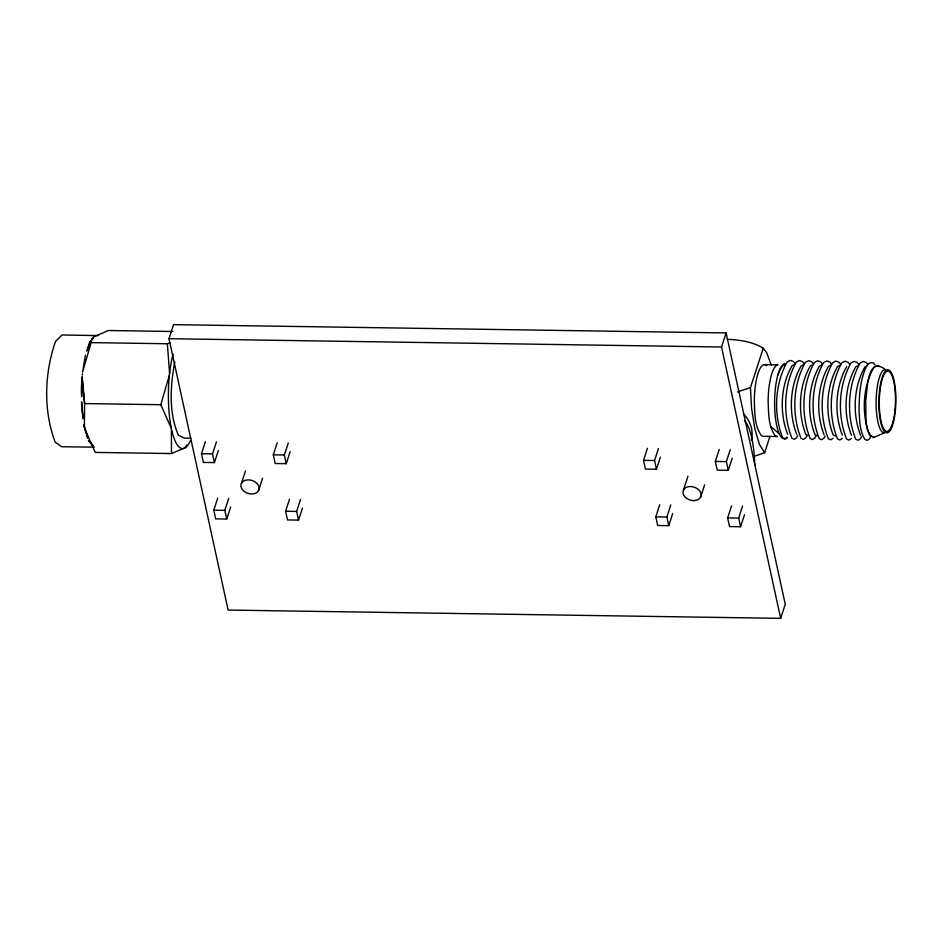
<?xml version="1.0" encoding="UTF-8"?>
<svg xmlns="http://www.w3.org/2000/svg" width="943" height="943" viewBox="0 0 943 943"><rect width="100%" height="100%" fill="white"/><g stroke="black" fill="none" stroke-linecap="round" stroke-linejoin="round"><path stroke-width="1.41" d="M84.363 427.214L83.998 424.574L87.758 438.153L84.363 427.214L84.599 403.557L82.194 376.693L81.994 377.895A55.932 15.017 -89.1 0 0 81.369 391.463L81.628 396.732L82.277 377.436M84.67 428.594L95.243 452.404L171.461 453.548L171.39 428.511A55.896 15.005 -89.1 0 1 169.398 375.184L169.587 373.452A55.896 15.005 -89.1 0 1 173.111 354.014M82.253 375.043L82.371 373.876M751.335 440.133C753.799 430.833 750.38 420.719 743.626 414.071M174.761 361.971C170.353 386.041 168.538 412.174 178.321 435.183L184.109 438.094L191.005 438.2M85.424 355.263L82.56 372.143L91.141 342.615L167.371 343.759L169.87 342.71M171.39 428.511L160.817 404.712L169.398 375.184M89.29 343.535L86.85 351.044L90.646 340.859A55.932 15.017 -89.1 0 0 89.408 343.252L93.003 338.62M168.997 338.702L173.559 324.651L726.11 332.938L785.248 604.298L780.674 618.349L228.123 610.062L168.997 338.702L721.536 347L726.11 332.938M218.328 450.542L214.415 462.589L203.37 462.424L201.472 453.748L205.385 441.689M214.415 462.589L212.529 453.913L216.442 441.854M230.634 506.98L226.721 519.039L215.664 518.862L213.778 510.187L217.692 498.14M226.721 519.039L224.823 510.352L228.736 498.305M241.467 483.287L245.463 470.981M258.559 490.572A9.324 6.778 18 0 0 248.469 479.869A9.324 6.778 18 0 0 242.999 490.336A9.324 6.778 18 0 0 258.559 490.572L262.555 478.266M290.161 451.626L286.248 463.673L275.191 463.508L273.305 454.821L277.218 442.774M286.248 463.673L284.35 454.986L288.275 442.939M302.467 508.065L298.542 520.112L287.497 519.947L285.599 511.259L289.513 499.212M298.542 520.112L296.656 511.424L300.569 499.377M660.371 457.178L656.458 469.225L645.401 469.06L643.515 460.373L647.428 448.326M656.458 469.225L654.56 460.538L658.473 448.491M672.665 513.617L668.752 525.664L657.707 525.499L655.809 516.811L659.723 504.764M668.752 525.664L666.866 516.988L670.779 504.929M683.498 489.912L687.942 476.25M700.59 497.209A9.324 6.778 18 0 0 690.512 486.505A9.324 6.778 18 0 0 685.042 496.973A9.324 6.778 18 0 0 700.59 497.209L704.586 484.902M732.204 458.251L728.279 470.298L717.234 470.133L715.336 461.457L719.25 449.398M728.279 470.298L726.393 461.622L730.306 449.575M754.471 456.271L764.643 452.711L759.492 444.554L754.801 428.582L751.559 408.154L750.451 387.585L763.241 348.226C752.479 341.614 739.56 339.834 727.171 339.291M744.499 514.689L740.585 526.748L729.528 526.583L727.642 517.896L731.556 505.849M740.585 526.748L738.687 518.061L742.601 506.014M764.643 452.711L769.936 436.42M777.786 375.125L780.191 369.35L782.902 365.636L784.812 364.717M171.461 453.548L185.217 447.748L186.891 445.025M797.707 435.69L796.611 437.764L794.23 439.308L791.884 438.165C782.454 414.578 783.739 384.272 796.34 362.053L799.475 360.521L802.587 361.676L804.037 363.55M806.831 435.831L805.723 437.894L803.353 439.45L800.996 438.306C791.566 414.708 792.863 384.402 805.463 362.195L808.587 360.662L811.699 361.806L813.149 363.692M815.943 435.972L814.846 438.035L812.465 439.579L810.12 438.448C800.69 414.849 801.974 384.544 814.575 362.336L817.711 360.792L820.823 361.947L822.272 363.821M825.066 436.102L823.958 438.165L821.589 439.721L819.231 438.578C809.801 414.991 811.098 384.673 823.687 362.466L826.822 360.933L829.934 362.077L831.384 363.963M861.537 436.656L860.429 438.719L858.047 440.263L855.702 439.132C846.272 415.533 847.557 385.227 860.157 363.02L863.293 361.475L866.405 362.631L867.855 364.505M871.202 435.76L869.54 438.849L867.171 440.405L864.814 439.261C859.686 431.21 859.804 421.156 859.073 411.95C859.085 397.18 859.745 381.821 865.721 368.1C866.558 364.304 872.31 359.884 874.904 364.741M91.907 339.197L92.567 338.101A55.932 15.017 -89.1 0 1 93.958 336.734L108.339 330.521L172.828 331.488M846.72 366.603C835.227 386.524 834.025 413.788 842.335 435.088M885.677 369.797C866.511 354.592 867.489 391.899 865.591 401.801C866.817 411.337 863.057 433.532 873.89 437.293M787.488 437.623L785.118 439.167L782.761 438.035C773.331 414.437 774.627 384.131 787.228 361.923L790.364 360.379L793.464 361.534L794.925 363.409M833.07 438.306L830.7 439.851L828.355 438.719C818.925 415.12 820.21 384.815 832.81 362.607L835.946 361.063L839.058 362.218L840.508 364.092M842.193 438.448L839.812 439.992L837.467 438.849C828.037 415.262 829.321 384.956 841.922 362.737L845.058 361.204L848.17 362.36L849.619 364.234M851.305 438.578L848.936 440.133L846.578 438.99C837.148 415.403 838.445 385.086 851.046 362.878L854.181 361.346L857.293 362.489L858.743 364.375M91.589 339.374L92.591 338.808M794.878 364.399L792.026 365.778C780.521 385.699 779.331 412.975 787.629 434.275M803.047 364.988L801.137 365.919C789.645 385.84 788.442 413.105 796.752 434.405M812.159 365.13L810.261 366.049C798.756 385.97 797.554 413.246 805.864 434.546L807.939 435.572M822.237 364.811L819.373 366.19C807.88 386.111 806.678 413.388 814.976 434.688L817.062 435.713M831.349 364.941L828.496 366.32C816.992 386.241 815.789 413.517 824.099 434.817M840.472 365.082L837.608 366.462C826.103 386.382 824.913 413.659 833.211 434.959L835.298 435.984M857.753 365.813L855.843 366.733C844.339 386.654 843.148 413.93 851.446 435.23M866.865 365.955L864.955 366.874C853.462 386.795 852.26 414.071 860.57 435.371M873.242 437.717L884.499 432.754A31.555 8.475 -89.1 0 1 876.118 402.461A31.555 8.475 -89.1 0 1 884.711 369.703M750.451 387.585L737.556 391.946M94.524 447.159L61.66 446.746L55.154 442.161C43.213 410.252 44.415 373.463 55.496 341.46L62.049 334.977L98.249 335.602M764.207 364.623L778.022 364.835A35.858 9.63 -89.1 0 0 768.121 401.518C768.675 412.928 768.156 425.753 774.993 435.513A35.858 9.63 -89.1 0 0 777.48 436.515L763.665 436.303A35.858 9.63 -89.1 0 1 761.178 435.301C754.341 425.541 754.871 412.716 754.306 401.305A35.858 9.63 -89.1 0 1 766.694 365.625M160.817 404.712L84.599 403.557L81.994 377.895M201.472 453.748L212.529 453.913M273.305 454.821L284.35 454.986M643.515 460.373L654.56 460.538M715.336 461.457L726.393 461.622M213.778 510.187L224.823 510.352M285.599 511.259L296.656 511.424M655.809 516.811L666.866 516.988M727.642 517.896L738.687 518.061M871.756 436.526L869.682 435.501C861.383 414.201 862.574 386.925 874.078 367.004L876.931 365.625L879.571 366.462M770.749 426.613L779.366 433.898M763.241 348.226L766.659 352.658L771.233 364.988M93.039 445.473L88.453 440.322L93.145 446.51M721.536 347L780.674 618.349M167.371 343.759L169.587 373.452M744.499 420.861A53.786 14.44 -89.1 0 1 754.73 465.3M786.969 437.08A37.472 10.055 -89.1 0 1 774.651 406.704A37.472 10.055 -89.1 0 1 785 363.633M190.498 440.534A55.896 15.005 -89.1 0 1 185.712 447.406M185.217 447.748A55.896 15.005 -89.1 0 1 171.697 429.902M81.628 402.107L81.581 404.064A55.932 15.017 -89.1 0 0 82.006 410.429L83.173 418.81L81.628 402.107M893.021 421.71A30.105 8.086 -89.1 0 0 889.567 371.919A30.105 8.086 -89.1 0 0 879.524 410.193A30.105 8.086 -89.1 0 0 893.021 421.71M893.292 422.688A31.555 8.475 -89.1 0 0 889.673 370.505A31.555 8.475 -89.1 0 0 879.147 410.618A31.555 8.475 -89.1 0 0 893.292 422.688"/></g></svg>
